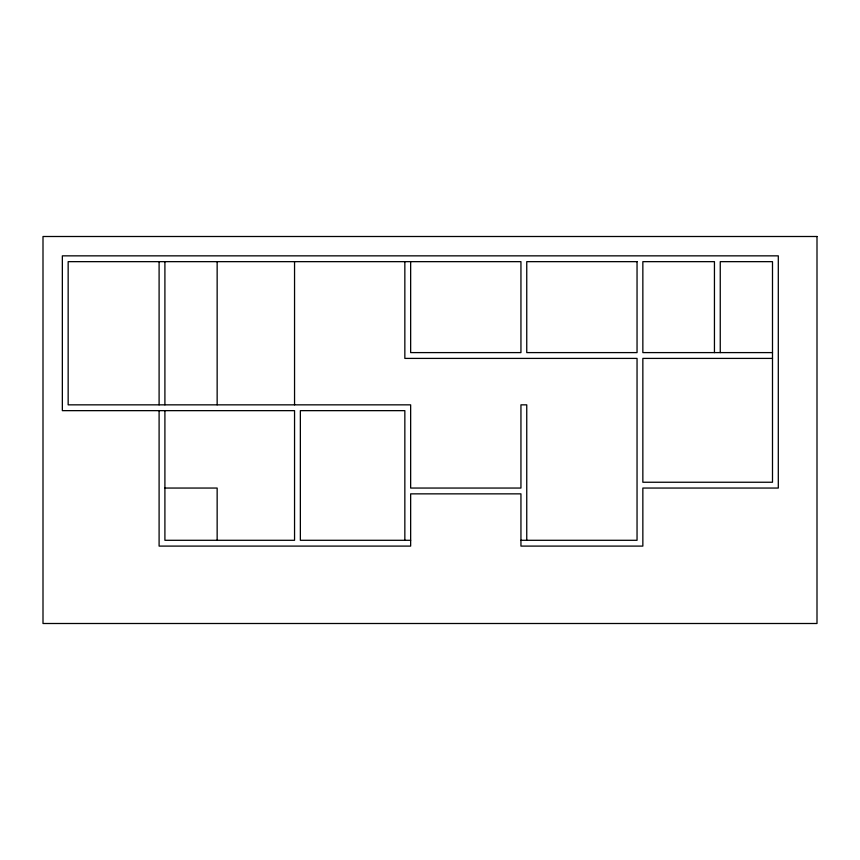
<?xml version="1.0" encoding="UTF-8"?>
<svg xmlns="http://www.w3.org/2000/svg" width="860" height="860" viewBox="0 0 860 860"><rect width="100%" height="100%" fill="white"/><g stroke="black" fill="none" stroke-linecap="round" stroke-linejoin="round"><path stroke-width="1.29" d="M772.495 352.6L642.85 352.6L642.85 261.655L714.445 261.655L714.445 352.6M772.495 358.405L642.85 358.405L642.85 482.245L772.495 482.245L772.495 261.655L720.25 261.655L720.25 352.6M164.905 488.05L217.15 488.05L217.15 540.295M410.65 540.295L300.355 540.295L300.355 410.65L404.845 410.65L404.845 540.295M520.945 540.295L637.045 540.295L637.045 358.405L404.845 358.405L404.845 261.655M526.75 540.295L526.75 404.845L520.945 404.845L520.945 488.05L410.65 488.05L410.65 404.845L68.155 404.845L68.155 261.655L520.945 261.655L520.945 352.6L410.65 352.6L410.65 261.655M294.55 261.655L294.55 404.845M217.15 261.655L217.15 404.845M164.905 261.655L164.905 404.845M164.905 410.65L164.905 540.295L294.55 540.295L294.55 410.65L62.35 410.65L62.35 255.85L778.3 255.85L778.3 488.05L642.85 488.05L642.85 546.1L520.945 546.1L520.945 493.855L410.65 493.855L410.65 546.1L159.1 546.1L159.1 410.65M159.1 261.655L159.1 404.845M817 236.5L43 236.5L43 623.5L817 623.5L817 236.5M637.045 261.655L526.75 261.655L526.75 352.6L637.045 352.6L637.045 261.655"/></g></svg>
